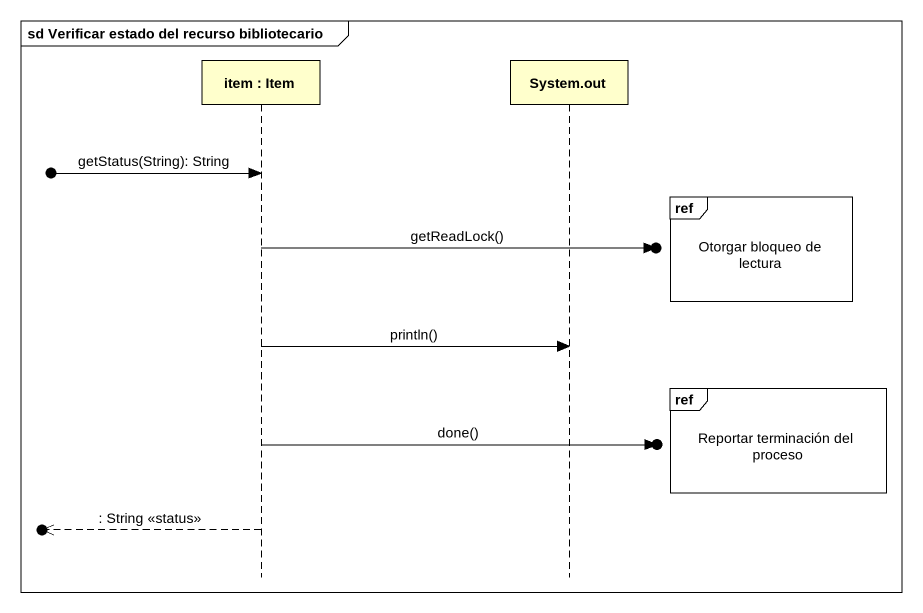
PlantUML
@startuml
mainframe sd Verificar estado del recurso bibliotecario
hide footbox
participant "item : Item" as item
participant "System.out" as System_out

[o-> item : getStatus(String): String
ref over System_out : Otorgar bloqueo de lectura
item ->o] : getReadLock()
item -> System_out : println()
ref over System_out : Reportar terminación del proceso
item ->o] : done()
[o<<-- item : : String <<status>>
@enduml
